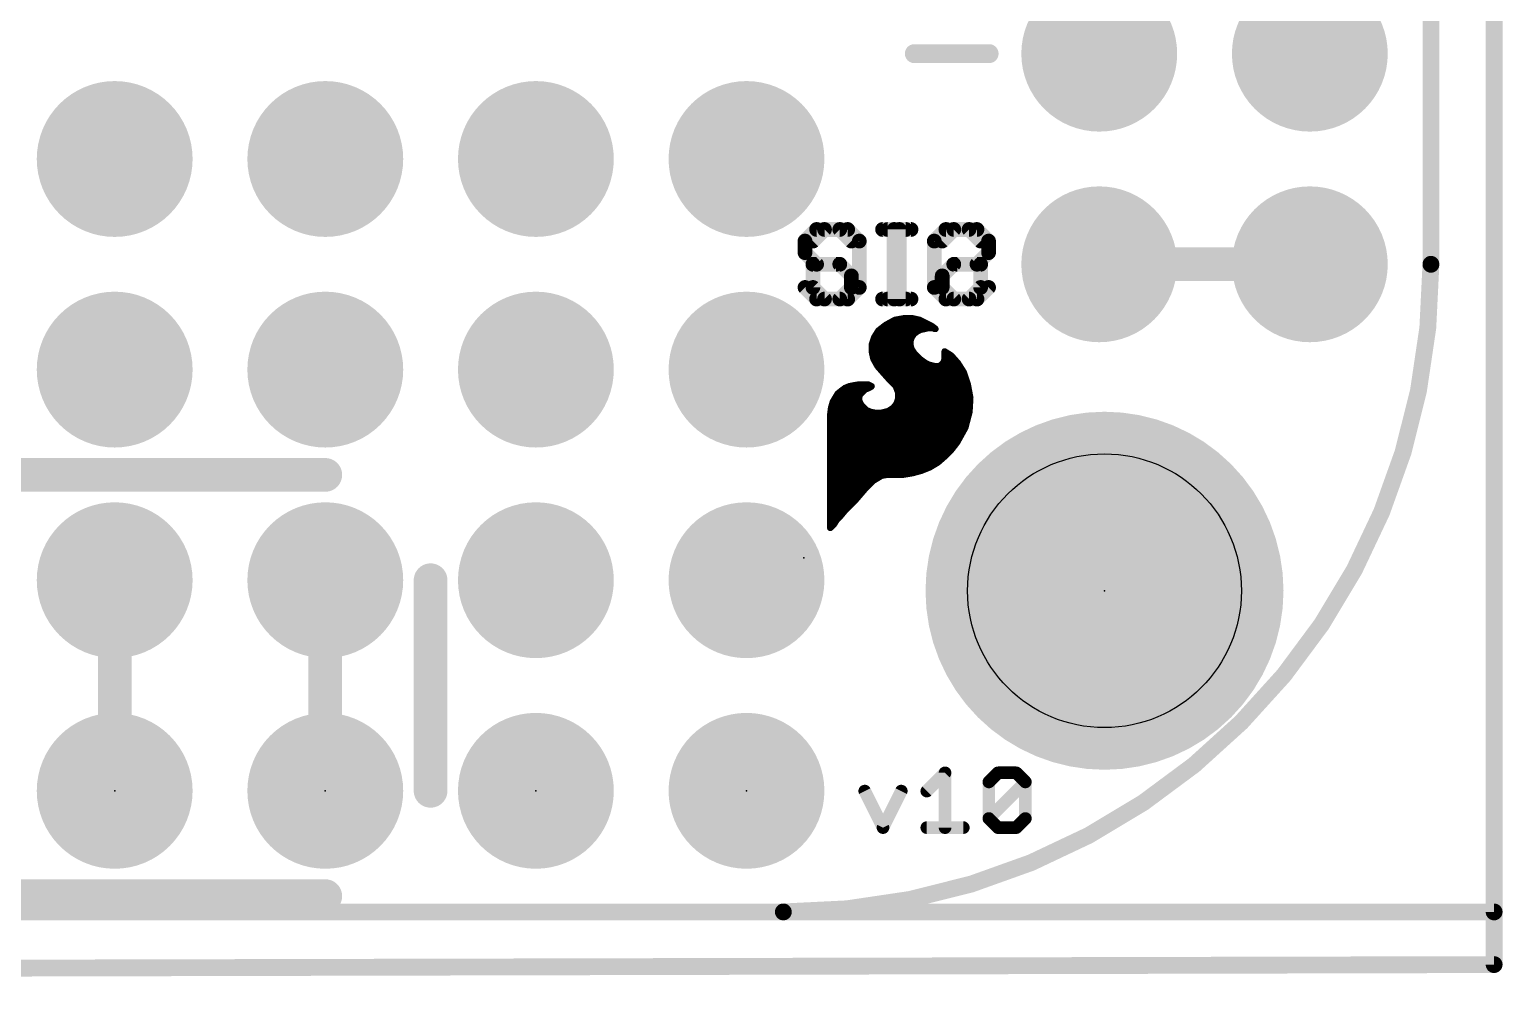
# Model space of a CAD drawing. Extents: x -53 to 60, y -23 to 11.
# Drawn here: x 9.13 to 26.9, y -11.21 to 0.29 of the extents above; entities that cross this region are included whole.
import ezdxf

# ---------------------------------------------------------------- set-up
doc = ezdxf.new("R2010")
doc.units = 0
for name, color, linetype in [('1', 12, 'CONTINUOUS'), ('16', 132, 'CONTINUOUS'), ('17', 110, 'CONTINUOUS'), ('18', 110, 'CONTINUOUS'), ('20', 53, 'CONTINUOUS'), ('21', 53, 'CONTINUOUS'), ('22', 53, 'CONTINUOUS'), ('23', 53, 'CONTINUOUS'), ('51', 253, 'CONTINUOUS')]:
    doc.layers.add(name, color=color, linetype=linetype)

# ---------------------------------------------------------------- blocks, each defined once
blk = doc.blocks.new('RECT')
blk.add_solid([(-0.5, -0.5), (0.5, -0.5), (-0.5, 0.5), (0.5, 0.5)])
blk = doc.blocks.new('ROUNDP')
at = {"const_width": 0.5}
blk.add_lwpolyline([(0, -0.25, 1), (0, 0.25, 1), (0, -0.25)], format="xyb", dxfattribs=at)
blk = doc.blocks.new('ROUNDV')
at = {"const_width": 0.5}
blk.add_lwpolyline([(0, -0.25, 1), (0, 0.25, 1), (0, -0.25)], format="xyb", dxfattribs=at)

msp = doc.modelspace()

# ---------------------------------------------------------------- linework, layer by layer
at = {"layer": '1'}
for points, const_width in [([(26.797, -10.9855), (26.797, 11.2395)], 0.2032), ([(24.5745, -2.54), (22.0345, -2.54)], 0.4064), ([(10.16, -6.35), (10.16, -8.89)], 0.4064), ([(12.7, -6.35), (12.7, -8.89)], 0.4064), ([(19.9546, -8.8932), (20.1749, -8.6728)], 0.1524), ([(20.1749, -8.6728), (20.1749, -9.3338)], 0.1524), ([(20.703, -8.783), (20.8132, -8.6728)], 0.1524), ([(20.8132, -8.6728), (21.0335, -8.6728)], 0.1524), ([(21.0335, -8.6728), (21.1437, -8.783)], 0.1524), ([(19.2062, -8.8932), (19.4265, -9.3338)], 0.1524), ([(19.4265, -9.3338), (19.6468, -8.8932)], 0.1524), ([(20.703, -9.2236), (20.703, -8.783)], 0.1524), ([(20.703, -9.2236), (21.1437, -8.783)], 0.1524), ([(21.1437, -8.783), (21.1437, -9.2236)], 0.1524), ([(20.8132, -9.3338), (20.703, -9.2236)], 0.1524), ([(21.1437, -9.2236), (21.0335, -9.3338)], 0.1524), ([(19.9546, -9.3338), (20.3953, -9.3338)], 0.1524), ([(21.0335, -9.3338), (20.8132, -9.3338)], 0.1524), ([(-26.3525, -11.1125), (26.797, -10.9855)], 0.2032)]:
    msp.add_lwpolyline(points, dxfattribs=dict(at, const_width=const_width))
for points, const_width in [([(22.0345, -2.4384, 1), (22.0345, -2.6416)], 0.2032), ([(24.5745, -2.6416, 1), (24.5745, -2.4384)], 0.2032), ([(10.2616, -6.35, 1), (10.0584, -6.35)], 0.2032), ([(12.8016, -6.35, 1), (12.5984, -6.35)], 0.2032), ([(20.213, -8.6728, 1), (20.1368, -8.6728)], 0.0762), ([(20.2019, -8.6998, 1), (20.148, -8.6459)], 0.0762), ([(20.8132, -8.6347, 1), (20.8132, -8.7109)], 0.0762), ([(20.8401, -8.6998, 1), (20.7862, -8.6459)], 0.0762), ([(21.0605, -8.6459, 1), (21.0066, -8.6998)], 0.0762), ([(21.0335, -8.7109, 1), (21.0335, -8.6347)], 0.0762), ([(10.0584, -8.89, 1), (10.2616, -8.89)], 0.2032), ([(12.5984, -8.89, 1), (12.8016, -8.89)], 0.2032), ([(19.2403, -8.8761, 1), (19.1721, -8.9102)], 0.0762), ([(19.6809, -8.9102, 1), (19.6128, -8.8761)], 0.0762), ([(19.9277, -8.8662, 1), (19.9816, -8.9201)], 0.0762), ([(20.7411, -8.783, 1), (20.6649, -8.783)], 0.0762), ([(20.6761, -8.7561, 1), (20.73, -8.8099)], 0.0762), ([(21.1818, -8.783, 1), (21.1056, -8.783)], 0.0762), ([(21.1706, -8.8099, 1), (21.1167, -8.7561)], 0.0762), ([(21.1167, -8.8099, 1), (21.1706, -8.7561)], 0.0762), ([(20.73, -9.1967, 1), (20.6761, -9.2506)], 0.0762), ([(20.6761, -9.1967, 1), (20.73, -9.2506)], 0.0762), ([(20.6649, -9.2236, 1), (20.7411, -9.2236)], 0.0762), ([(21.1056, -9.2236, 1), (21.1818, -9.2236)], 0.0762), ([(21.1706, -9.2506, 1), (21.1167, -9.1967)], 0.0762), ([(19.3924, -9.3168, 1), (19.4606, -9.3508)], 0.0762), ([(19.3924, -9.3508, 1), (19.4606, -9.3168)], 0.0762), ([(19.9546, -9.2957, 1), (19.9546, -9.3719)], 0.0762), ([(20.1368, -9.3338, 1), (20.213, -9.3338)], 0.0762), ([(20.3953, -9.3719, 1), (20.3953, -9.2957)], 0.0762), ([(20.8132, -9.2957, 1), (20.8132, -9.3719)], 0.0762), ([(20.7862, -9.3607, 1), (20.8401, -9.3069)], 0.0762), ([(21.0066, -9.3069, 1), (21.0605, -9.3607)], 0.0762), ([(21.0335, -9.3719, 1), (21.0335, -9.2957)], 0.0762), ([(26.7462, -10.9855, 1), (26.8478, -10.9855)], 0.1016), ([(26.7971, -11.0363, 1), (26.7969, -10.9347)], 0.1016)]:
    msp.add_lwpolyline(points, format="xyb", dxfattribs=dict(at, const_width=const_width))
at = {"layer": '16', "const_width": 0.2032}
for points in [[(26.797, -10.3505), (26.797, 10.414)], [(-26.3525, -10.3505), (26.797, -10.3505)]]:
    msp.add_lwpolyline(points, dxfattribs=at)
at = {"layer": '16', "const_width": 0.1016}
for points in [[(26.7462, -10.3505, 1), (26.8478, -10.3505)], [(26.797, -10.4013, 1), (26.797, -10.2997)]]:
    msp.add_lwpolyline(points, format="xyb", dxfattribs=at)
at = {"layer": '20', "const_width": 0.2032}
for points in [[(26.035, 2.54), (26.035, -2.54)], [(-18.2245, -10.3505), (18.2245, -10.3505)]]:
    msp.add_lwpolyline(points, dxfattribs=at)
at = {"layer": '20'}
for points, const_width in [([(18.2245, -10.3505, 0.4142), (26.035, -2.54)], 0.2032), ([(18.2245, -10.3505, 0.4142), (26.035, -2.54)], 0.2032), ([(26.0858, -2.54, 1), (25.9842, -2.54)], 0.1016), ([(26.0858, -2.54, 1), (25.9842, -2.54)], 0.1016), ([(25.9842, -2.54, 1), (26.0858, -2.54)], 0.1016), ([(18.2245, -10.2997, 1), (18.2245, -10.4013)], 0.1016), ([(18.2245, -10.2997, 1), (18.2245, -10.4013)], 0.1016), ([(18.2245, -10.4013, 1), (18.2245, -10.2997)], 0.1016)]:
    msp.add_lwpolyline(points, format="xyb", dxfattribs=dict(at, const_width=const_width))
msp.add_circle((22.098, -6.477), 1.651, dxfattribs=at)
at = {"layer": '21'}
for points, const_width in [([(19.8047, 0.0004), (20.4995, 0.0004)], 0.2286), ([(18.6255, -2.1202), (18.4857, -2.26)], 0.1778), ([(18.9051, -2.1202), (18.6255, -2.1202)], 0.1778), ([(19.045, -2.26), (18.9051, -2.1202)], 0.1778), ([(19.4212, -2.1202), (19.7008, -2.1202)], 0.1778), ([(19.561, -2.9591), (19.561, -2.1202)], 0.1778), ([(20.1847, -2.1202), (20.0449, -2.26)], 0.1778), ([(20.4643, -2.1202), (20.1847, -2.1202)], 0.1778), ([(20.6042, -2.26), (20.4643, -2.1202)], 0.1778), ([(18.4857, -2.26), (18.4857, -2.3998)], 0.1778), ([(20.0449, -2.26), (20.0449, -2.8193)], 0.1778), ([(18.4857, -2.3998), (18.6255, -2.5396)], 0.1778), ([(18.6255, -2.5396), (18.9051, -2.5396)], 0.1778), ([(18.9051, -2.5396), (19.045, -2.6795)], 0.1778), ([(20.6042, -2.5396), (20.3245, -2.5396)], 0.1778), ([(20.6042, -2.8193), (20.6042, -2.5396)], 0.1778), ([(19.045, -2.6795), (19.045, -2.8193)], 0.1778), ([(18.6255, -2.9591), (18.4857, -2.8193)], 0.1778), ([(19.045, -2.8193), (18.9051, -2.9591)], 0.1778), ([(20.0449, -2.8193), (20.1847, -2.9591)], 0.1778), ([(20.4643, -2.9591), (20.6042, -2.8193)], 0.1778), ([(18.9051, -2.9591), (18.6255, -2.9591)], 0.1778), ([(19.4212, -2.9591), (19.7008, -2.9591)], 0.1778), ([(20.1847, -2.9591), (20.4643, -2.9591)], 0.1778), ([(19.57, -3.21), (19.46, -3.27)], 0.0762), ([(19.68, -3.19), (19.57, -3.21)], 0.0762), ([(19.6228, -3.2004), (19.8268, -3.2004)], 0.0762), ([(19.78, -3.19), (19.68, -3.19)], 0.0762), ([(19.87, -3.21), (19.78, -3.19)], 0.0762), ([(20.01, -3.28), (19.87, -3.21)], 0.0762), ([(19.37, -3.34), (19.32, -3.42)], 0.0762), ([(19.362, -3.3528), (19.8363, -3.3528)], 0.0762), ([(19.46, -3.27), (19.37, -3.34)], 0.0762), ([(19.4515, -3.2766), (20.0032, -3.2766)], 0.0762), ([(19.77, -3.43), (19.78, -3.41)], 0.0762), ([(19.78, -3.41), (19.8, -3.38)], 0.0762), ([(19.8, -3.38), (19.84, -3.35)], 0.0762), ([(19.84, -3.35), (19.88, -3.33)], 0.0762), ([(19.88, -3.33), (19.93, -3.32)], 0.0762), ([(19.93, -3.32), (19.97, -3.31)], 0.0762), ([(19.97, -3.31), (20.03, -3.31)], 0.0762), ([(20.05, -3.31), (20.01, -3.28)], 0.0762), ([(20.03, -3.31), (20.05, -3.32)], 0.0762), ([(20.06, -3.32), (20.05, -3.31)], 0.0762), ([(20.05, -3.32), (20.06, -3.32)], 0.0762), ([(19.32, -3.42), (19.29, -3.51)], 0.0762), ([(19.29, -3.51), (19.29, -3.59)], 0.0762), ([(19.29, -3.5814), (19.7843, -3.5814)], 0.0762), ([(19.29, -3.59), (19.31, -3.68)], 0.0762), ([(19.2916, -3.5052), (19.76, -3.5052)], 0.0762), ([(19.317, -3.429), (19.7705, -3.429)], 0.0762), ([(19.76, -3.46), (19.77, -3.43)], 0.0762), ([(19.76, -3.52), (19.76, -3.46)], 0.0762), ([(19.77, -3.56), (19.76, -3.52)], 0.0762), ([(19.81, -3.62), (19.77, -3.56)], 0.0762), ([(20.17, -3.59), (20.17, -3.68)], 0.0762), ([(20.25, -3.64), (20.17, -3.59)], 0.0762), ([(19.305, -3.6576), (19.8476, -3.6576)], 0.0762), ([(19.31, -3.68), (19.36, -3.77)], 0.0762), ([(19.3399, -3.7338), (19.9476, -3.7338)], 0.0762), ([(19.87, -3.68), (19.81, -3.62)], 0.0762), ([(19.91, -3.71), (19.87, -3.68)], 0.0762), ([(19.94, -3.73), (19.91, -3.71)], 0.0762), ([(19.98, -3.75), (19.94, -3.73)], 0.0762), ([(20.06, -3.77), (19.98, -3.75)], 0.0762), ([(20.12, -3.76), (20.09, -3.77)], 0.0762), ([(20.15, -3.73), (20.12, -3.76)], 0.0762), ([(20.1462, -3.7338), (20.3324, -3.7338)], 0.0762), ([(20.16, -3.71), (20.15, -3.73)], 0.0762), ([(20.17, -3.68), (20.16, -3.71)], 0.0762), ([(20.17, -3.6576), (20.2656, -3.6576)], 0.0762), ([(20.33, -3.73), (20.25, -3.64)], 0.0762), ([(20.4, -3.84), (20.33, -3.73)], 0.0762), ([(19.36, -3.77), (19.43, -3.85)], 0.0762), ([(19.395, -3.81), (20.3809, -3.81)], 0.0762), ([(19.43, -3.85), (19.51, -3.94)], 0.0762), ([(19.4622, -3.8862), (20.4154, -3.8862)], 0.0762), ([(19.51, -3.94), (19.58, -4.01)], 0.0762), ([(20.09, -3.77), (20.06, -3.77)], 0.0762), ([(20.45, -3.99), (20.4, -3.84)], 0.0762), ([(18.88, -4.1), (18.82, -4.2)], 0.0762), ([(18.8711, -4.1148), (19.1484, -4.1148)], 0.0762), ([(18.93, -4.06), (18.88, -4.1)], 0.0762), ([(18.97, -4.03), (18.93, -4.06)], 0.0762), ([(18.9585, -4.0386), (19.2428, -4.0386)], 0.0762), ([(19.02, -4.01), (18.97, -4.03)], 0.0762), ([(19.07, -4), (19.02, -4.01)], 0.0762), ([(19.13, -3.99), (19.07, -4)], 0.0762), ([(19.25, -3.99), (19.13, -3.99)], 0.0762), ([(19.14, -4.14), (19.15, -4.11)], 0.0762), ([(19.15, -4.11), (19.21, -4.05)], 0.0762), ([(19.21, -4.05), (19.24, -4.04)], 0.0762), ([(19.24, -4.04), (19.28, -4.02)], 0.0762), ([(19.29, -4.01), (19.25, -3.99)], 0.0762), ([(19.28, -4.02), (19.29, -4.01)], 0.0762), ([(19.5324, -3.9624), (20.4408, -3.9624)], 0.0762), ([(19.58, -4.01), (19.61, -4.09)], 0.0762), ([(19.5907, -4.0386), (20.4591, -4.0386)], 0.0762), ([(19.61, -4.09), (19.61, -4.16)], 0.0762), ([(19.61, -4.1148), (20.4734, -4.1148)], 0.0762), ([(20.48, -4.15), (20.45, -3.99)], 0.0762), ([(18.8, -4.27), (18.79, -4.35)], 0.0762), ([(18.82, -4.2), (18.8, -4.27)], 0.0762), ([(18.8008, -4.2672), (19.1972, -4.2672)], 0.0762), ([(18.8254, -4.191), (19.1437, -4.191)], 0.0762), ([(19.14, -4.18), (19.14, -4.14)], 0.0762), ([(19.15, -4.21), (19.14, -4.18)], 0.0762), ([(19.17, -4.24), (19.15, -4.21)], 0.0762), ([(19.23, -4.3), (19.17, -4.24)], 0.0762), ([(19.28, -4.32), (19.23, -4.3)], 0.0762), ([(19.55, -4.27), (19.49, -4.31)], 0.0762), ([(19.59, -4.22), (19.55, -4.27)], 0.0762), ([(19.5522, -4.2672), (20.4731, -4.2672)], 0.0762), ([(19.61, -4.16), (19.59, -4.22)], 0.0762), ([(19.5997, -4.191), (20.4776, -4.191)], 0.0762), ([(20.47, -4.32), (20.48, -4.15)], 0.0762), ([(18.79, -4.35), (18.79, -5.72)], 0.0762), ([(18.79, -4.4196), (20.4438, -4.4196)], 0.0762), ([(18.7908, -4.3434), (20.4638, -4.3434)], 0.0762), ([(19.33, -4.33), (19.28, -4.32)], 0.0762), ([(19.41, -4.33), (19.33, -4.33)], 0.0762), ([(19.49, -4.31), (19.41, -4.33)], 0.0762), ([(20.42, -4.51), (20.47, -4.32)], 0.0762), ([(18.79, -4.4958), (20.4237, -4.4958)], 0.0762), ([(18.79, -4.572), (20.3856, -4.572)], 0.0762), ([(18.79, -4.6482), (20.3432, -4.6482)], 0.0762), ([(20.32, -4.69), (20.42, -4.51)], 0.0762), ([(18.79, -4.7244), (20.2932, -4.7244)], 0.0762), ([(18.79, -4.8006), (20.2294, -4.8006)], 0.0762), ([(20.17, -4.86), (20.25, -4.78)], 0.0762), ([(20.25, -4.78), (20.32, -4.69)], 0.0762), ([(12.7, -5.08), (7.62, -5.08)], 0.4064), ([(18.79, -4.8768), (20.1508, -4.8768)], 0.0762), ([(18.79, -4.953), (20.0517, -4.953)], 0.0762), ([(19.89, -5.03), (19.99, -4.99)], 0.0762), ([(19.99, -4.99), (20.09, -4.93)], 0.0762), ([(20.09, -4.93), (20.17, -4.86)], 0.0762), ([(18.79, -5.0292), (19.892, -5.0292)], 0.0762), ([(18.79, -5.1054), (19.3843, -5.1054)], 0.0762), ([(18.79, -5.1816), (19.2784, -5.1816)], 0.0762), ([(19.21, -5.25), (19.31, -5.15)], 0.0762), ([(19.31, -5.15), (19.41, -5.09)], 0.0762), ([(19.41, -5.09), (19.47, -5.08)], 0.0762), ([(19.47, -5.08), (19.66, -5.08)], 0.0762), ([(19.66, -5.08), (19.78, -5.06)], 0.0762), ([(19.78, -5.06), (19.89, -5.03)], 0.0762), ([(18.79, -5.2578), (19.2033, -5.2578)], 0.0762), ([(18.79, -5.334), (19.138, -5.334)], 0.0762), ([(19.09, -5.39), (19.21, -5.25)], 0.0762), ([(18.79, -5.4102), (19.0698, -5.4102)], 0.0762), ([(18.79, -5.4864), (18.9936, -5.4864)], 0.0762), ([(18.92, -5.57), (18.97, -5.51)], 0.0762), ([(18.97, -5.51), (19.09, -5.39)], 0.0762), ([(18.79, -5.5626), (18.9262, -5.5626)], 0.0762), ([(18.79, -5.6388), (18.8587, -5.6388)], 0.0762), ([(18.79, -5.72), (18.84, -5.67)], 0.0762), ([(18.79, -5.715), (18.795, -5.715)], 0.0762), ([(18.84, -5.67), (18.87, -5.62)], 0.0762), ([(18.87, -5.62), (18.92, -5.57)], 0.0762), ([(13.97, -6.35), (13.97, -8.89)], 0.4064), ([(12.7, -10.16), (7.62, -10.16)], 0.4064)]:
    msp.add_lwpolyline(points, dxfattribs=dict(at, const_width=const_width))
for points, const_width in [([(19.8047, 0.0576, 1), (19.8047, -0.0567)], 0.1143), ([(20.4995, -0.0567, 1), (20.4995, 0.0576)], 0.1143), ([(18.6255, -2.0757, 1), (18.6255, -2.1646)], 0.0889), ([(18.6569, -2.1516, 1), (18.5941, -2.0888)], 0.0889), ([(18.9366, -2.0888, 1), (18.8737, -2.1516)], 0.0889), ([(18.9051, -2.1646, 1), (18.9051, -2.0757)], 0.0889), ([(19.4212, -2.0757, 1), (19.4212, -2.1646)], 0.0889), ([(19.6055, -2.1202, 1), (19.5166, -2.1202)], 0.0889), ([(19.7008, -2.1646, 1), (19.7008, -2.0757)], 0.0889), ([(20.1847, -2.0757, 1), (20.1847, -2.1646)], 0.0889), ([(20.2161, -2.1516, 1), (20.1533, -2.0888)], 0.0889), ([(20.4958, -2.0888, 1), (20.4329, -2.1516)], 0.0889), ([(20.4643, -2.1646, 1), (20.4643, -2.0757)], 0.0889), ([(18.5301, -2.26, 1), (18.4412, -2.26)], 0.0889), ([(18.4543, -2.2286, 1), (18.5171, -2.2914)], 0.0889), ([(19.0135, -2.2914, 1), (19.0764, -2.2286)], 0.0889), ([(20.0893, -2.26, 1), (20.0004, -2.26)], 0.0889), ([(20.0134, -2.2286, 1), (20.0763, -2.2914)], 0.0889), ([(20.5727, -2.2914, 1), (20.6356, -2.2286)], 0.0889), ([(18.4412, -2.3998, 1), (18.5301, -2.3998)], 0.0889), ([(18.5171, -2.3684, 1), (18.4543, -2.4313)], 0.0889), ([(18.6255, -2.4952, 1), (18.6255, -2.5841)], 0.0889), ([(18.5941, -2.5711, 1), (18.6569, -2.5082)], 0.0889), ([(18.9366, -2.5082, 1), (18.8737, -2.5711)], 0.0889), ([(18.9051, -2.5841, 1), (18.9051, -2.4952)], 0.0889), ([(20.3245, -2.4952, 1), (20.3245, -2.5841)], 0.0889), ([(20.6486, -2.5396, 1), (20.5597, -2.5396)], 0.0889), ([(20.6042, -2.5841, 1), (20.6042, -2.4952)], 0.0889), ([(19.0894, -2.6795, 1), (19.0005, -2.6795)], 0.0889), ([(19.0135, -2.7109, 1), (19.0764, -2.648)], 0.0889), ([(18.5171, -2.7879, 1), (18.4543, -2.8507)], 0.0889), ([(19.0005, -2.8193, 1), (19.0894, -2.8193)], 0.0889), ([(19.0764, -2.8507, 1), (19.0135, -2.7879)], 0.0889), ([(20.0004, -2.8193, 1), (20.0893, -2.8193)], 0.0889), ([(20.0763, -2.7879, 1), (20.0134, -2.8507)], 0.0889), ([(20.5597, -2.8193, 1), (20.6486, -2.8193)], 0.0889), ([(20.6356, -2.8507, 1), (20.5727, -2.7879)], 0.0889), ([(18.6255, -2.9147, 1), (18.6255, -3.0036)], 0.0889), ([(18.5941, -2.9905, 1), (18.6569, -2.9277)], 0.0889), ([(18.8737, -2.9277, 1), (18.9366, -2.9905)], 0.0889), ([(18.9051, -3.0036, 1), (18.9051, -2.9147)], 0.0889), ([(19.4212, -2.9147, 1), (19.4212, -3.0036)], 0.0889), ([(19.5166, -2.9591, 1), (19.6055, -2.9591)], 0.0889), ([(19.7008, -3.0036, 1), (19.7008, -2.9147)], 0.0889), ([(20.1847, -2.9147, 1), (20.1847, -3.0036)], 0.0889), ([(20.1533, -2.9905, 1), (20.2161, -2.9277)], 0.0889), ([(20.4329, -2.9277, 1), (20.4958, -2.9905)], 0.0889), ([(20.4643, -3.0036, 1), (20.4643, -2.9147)], 0.0889), ([(19.5666, -3.1913, 1), (19.5734, -3.2287)], 0.0381), ([(19.5791, -3.2267, 1), (19.5609, -3.1933)], 0.0381), ([(19.6228, -3.1814, 1), (19.6228, -3.2195)], 0.0381), ([(19.68, -3.1709, 1), (19.68, -3.209)], 0.0381), ([(19.6834, -3.2087, 1), (19.6766, -3.1713)], 0.0381), ([(19.7841, -3.1714, 1), (19.7759, -3.2086)], 0.0381), ([(19.78, -3.209, 1), (19.78, -3.1709)], 0.0381), ([(19.8268, -3.2195, 1), (19.8268, -3.1814)], 0.0381), ([(19.8785, -3.193, 1), (19.8615, -3.227)], 0.0381), ([(19.8659, -3.2286, 1), (19.8741, -3.1914)], 0.0381), ([(19.362, -3.3338, 1), (19.362, -3.3719)], 0.0381), ([(19.3583, -3.325, 1), (19.3817, -3.355)], 0.0381), ([(19.3862, -3.3501, 1), (19.3538, -3.3299)], 0.0381), ([(19.4515, -3.2576, 1), (19.4515, -3.2957)], 0.0381), ([(19.4509, -3.2533, 1), (19.4691, -3.2867)], 0.0381), ([(19.4717, -3.285, 1), (19.4483, -3.255)], 0.0381), ([(19.797, -3.4185, 1), (19.763, -3.4015)], 0.0381), ([(19.7886, -3.3648, 1), (19.8114, -3.3952)], 0.0381), ([(19.8159, -3.3906, 1), (19.7841, -3.3694)], 0.0381), ([(19.8315, -3.333, 1), (19.8485, -3.367)], 0.0381), ([(19.8514, -3.3652, 1), (19.8286, -3.3348)], 0.0381), ([(19.8363, -3.3719, 1), (19.8363, -3.3338)], 0.0381), ([(19.8763, -3.3113, 1), (19.8837, -3.3487)], 0.0381), ([(19.8885, -3.347, 1), (19.8715, -3.313)], 0.0381), ([(19.9254, -3.3015, 1), (19.9346, -3.3385)], 0.0381), ([(19.9337, -3.3387, 1), (19.9263, -3.3013)], 0.0381), ([(19.97, -3.291, 1), (19.97, -3.3291)], 0.0381), ([(19.9746, -3.3285, 1), (19.9654, -3.2915)], 0.0381), ([(20.0214, -3.2648, 1), (19.9986, -3.2952)], 0.0381), ([(20.0015, -3.297, 1), (20.0185, -3.263)], 0.0381), ([(20.0032, -3.2957, 1), (20.0032, -3.2576)], 0.0381), ([(20.0385, -3.293, 1), (20.0215, -3.327)], 0.0381), ([(20.03, -3.3291, 1), (20.03, -3.291)], 0.0381), ([(20.0635, -3.2965, 1), (20.0365, -3.3235)], 0.0381), ([(20.05, -3.301, 1), (20.05, -3.3391)], 0.0381), ([(20.0386, -3.3252, 1), (20.0614, -3.2948)], 0.0381), ([(20.0415, -3.337, 1), (20.0585, -3.303)], 0.0381), ([(20.0465, -3.3335, 1), (20.0735, -3.3065)], 0.0381), ([(20.06, -3.3391, 1), (20.06, -3.301)], 0.0381), ([(19.2719, -3.504, 1), (19.3081, -3.516)], 0.0381), ([(19.29, -3.5624, 1), (19.29, -3.6005)], 0.0381), ([(19.3086, -3.5859, 1), (19.2714, -3.5941)], 0.0381), ([(19.3091, -3.51, 1), (19.271, -3.51)], 0.0381), ([(19.2916, -3.4862, 1), (19.2916, -3.5243)], 0.0381), ([(19.317, -3.41, 1), (19.317, -3.4481)], 0.0381), ([(19.3038, -3.4099, 1), (19.3362, -3.4301)], 0.0381), ([(19.3381, -3.426, 1), (19.3019, -3.414)], 0.0381), ([(19.7791, -3.46, 1), (19.741, -3.46)], 0.0381), ([(19.7419, -3.454, 1), (19.7781, -3.466)], 0.0381), ([(19.7785, -3.5154, 1), (19.7415, -3.5246)], 0.0381), ([(19.741, -3.52, 1), (19.7791, -3.52)], 0.0381), ([(19.7859, -3.5494, 1), (19.7541, -3.5706)], 0.0381), ([(19.753, -3.4215, 1), (19.787, -3.4385)], 0.0381), ([(19.7515, -3.5646, 1), (19.7885, -3.5554)], 0.0381), ([(19.7881, -3.436, 1), (19.7519, -3.424)], 0.0381), ([(19.76, -3.5243, 1), (19.76, -3.4862)], 0.0381), ([(19.7641, -3.3994, 1), (19.7959, -3.4206)], 0.0381), ([(19.7705, -3.4481, 1), (19.7705, -3.41)], 0.0381), ([(19.7843, -3.6005, 1), (19.7843, -3.5624)], 0.0381), ([(20.1891, -3.59, 1), (20.151, -3.59)], 0.0381), ([(20.1801, -3.5738, 1), (20.1599, -3.6062)], 0.0381), ([(19.271, -3.59, 1), (19.3091, -3.59)], 0.0381), ([(19.305, -3.6385, 1), (19.305, -3.6766)], 0.0381), ([(19.3267, -3.6707, 1), (19.2933, -3.6893)], 0.0381), ([(19.2914, -3.6841, 1), (19.3286, -3.6759)], 0.0381), ([(19.3399, -3.7147, 1), (19.3399, -3.7529)], 0.0381), ([(19.8235, -3.6065, 1), (19.7965, -3.6335)], 0.0381), ([(19.7941, -3.6306, 1), (19.8259, -3.6094)], 0.0381), ([(19.8476, -3.6766, 1), (19.8476, -3.6385)], 0.0381), ([(19.8814, -3.6648, 1), (19.8586, -3.6952)], 0.0381), ([(19.8565, -3.6935, 1), (19.8835, -3.6665)], 0.0381), ([(19.9206, -3.6941, 1), (19.8994, -3.7259)], 0.0381), ([(19.8986, -3.7252, 1), (19.9214, -3.6948)], 0.0381), ([(19.9485, -3.713, 1), (19.9315, -3.747)], 0.0381), ([(19.9294, -3.7459, 1), (19.9506, -3.7141)], 0.0381), ([(19.9476, -3.7529, 1), (19.9476, -3.7147)], 0.0381), ([(19.9846, -3.7315, 1), (19.9754, -3.7685)], 0.0381), ([(19.9715, -3.767, 1), (19.9885, -3.733)], 0.0381), ([(20.1065, -3.7465, 1), (20.1335, -3.7735)], 0.0381), ([(20.126, -3.7781, 1), (20.114, -3.7419)], 0.0381), ([(20.1462, -3.7147, 1), (20.1462, -3.7529)], 0.0381), ([(20.133, -3.7215, 1), (20.167, -3.7385)], 0.0381), ([(20.1635, -3.7435, 1), (20.1365, -3.7165)], 0.0381), ([(20.1419, -3.704, 1), (20.1781, -3.716)], 0.0381), ([(20.177, -3.7185, 1), (20.143, -3.7015)], 0.0381), ([(20.17, -3.6385, 1), (20.17, -3.6766)], 0.0381), ([(20.151, -3.68, 1), (20.1891, -3.68)], 0.0381), ([(20.1881, -3.686, 1), (20.1519, -3.674)], 0.0381), ([(20.2642, -3.6273, 1), (20.2358, -3.6527)], 0.0381), ([(20.2399, -3.6562, 1), (20.2601, -3.6238)], 0.0381), ([(20.2656, -3.6766, 1), (20.2656, -3.6385)], 0.0381), ([(20.3461, -3.7198, 1), (20.3139, -3.7402)], 0.0381), ([(20.3158, -3.7427, 1), (20.3442, -3.7173)], 0.0381), ([(20.3324, -3.7529, 1), (20.3324, -3.7147)], 0.0381), ([(19.3743, -3.7575, 1), (19.3457, -3.7825)], 0.0381), ([(19.3433, -3.7793, 1), (19.3767, -3.7607)], 0.0381), ([(19.395, -3.791, 1), (19.395, -3.8291)], 0.0381), ([(19.4442, -3.8373, 1), (19.4158, -3.8627)], 0.0381), ([(19.4157, -3.8625, 1), (19.4443, -3.8375)], 0.0381), ([(19.4622, -3.8672, 1), (19.4622, -3.9053)], 0.0381), ([(19.5235, -3.9265, 1), (19.4965, -3.9535)], 0.0381), ([(19.4958, -3.9527, 1), (19.5242, -3.9273)], 0.0381), ([(20.06, -3.751, 1), (20.06, -3.7891)], 0.0381), ([(20.0554, -3.7885, 1), (20.0646, -3.7515)], 0.0381), ([(20.084, -3.7519, 1), (20.096, -3.7881)], 0.0381), ([(20.09, -3.7891, 1), (20.09, -3.751)], 0.0381), ([(20.3809, -3.8291, 1), (20.3809, -3.791)], 0.0381), ([(20.4181, -3.834, 1), (20.3819, -3.846)], 0.0381), ([(20.3839, -3.8502, 1), (20.4161, -3.8298)], 0.0381), ([(20.4154, -3.9053, 1), (20.4154, -3.8672)], 0.0381), ([(18.8711, -4.0957, 1), (18.8711, -4.1338)], 0.0381), ([(18.8681, -4.0851, 1), (18.8919, -4.1149)], 0.0381), ([(18.8963, -4.1098, 1), (18.8637, -4.0902)], 0.0381), ([(18.9186, -4.0448, 1), (18.9414, -4.0752)], 0.0381), ([(18.9419, -4.0749, 1), (18.9181, -4.0451)], 0.0381), ([(18.9585, -4.0196, 1), (18.9585, -4.0577)], 0.0381), ([(18.9629, -4.0123, 1), (18.9771, -4.0477)], 0.0381), ([(18.9814, -4.0452, 1), (18.9586, -4.0148)], 0.0381), ([(19.0163, -3.9913, 1), (19.0237, -4.0287)], 0.0381), ([(19.0271, -4.0277, 1), (19.0129, -3.9923)], 0.0381), ([(19.0669, -3.9812, 1), (19.0731, -4.0188)], 0.0381), ([(19.0737, -4.0187, 1), (19.0663, -3.9813)], 0.0381), ([(19.13, -3.971, 1), (19.13, -4.0091)], 0.0381), ([(19.1331, -4.0088, 1), (19.1269, -3.9712)], 0.0381), ([(19.1365, -4.0965, 1), (19.1635, -4.1235)], 0.0381), ([(19.1681, -4.116, 1), (19.1319, -4.104)], 0.0381), ([(19.1484, -4.1338, 1), (19.1484, -4.0957)], 0.0381), ([(19.204, -4.0319, 1), (19.216, -4.0681)], 0.0381), ([(19.2235, -4.0635, 1), (19.1965, -4.0365)], 0.0381), ([(19.2315, -4.023, 1), (19.2485, -4.057)], 0.0381), ([(19.2585, -3.973, 1), (19.2415, -4.007)], 0.0381), ([(19.246, -4.0581, 1), (19.234, -4.0219)], 0.0381), ([(19.2428, -4.0577, 1), (19.2428, -4.0196)], 0.0381), ([(19.25, -4.0091, 1), (19.25, -3.971)], 0.0381), ([(19.2665, -4.0065, 1), (19.2935, -4.0335)], 0.0381), ([(19.2885, -4.037, 1), (19.2715, -4.003)], 0.0381), ([(19.3035, -4.0235, 1), (19.2765, -3.9965)], 0.0381), ([(19.2815, -4.027, 1), (19.2985, -3.993)], 0.0381), ([(19.5324, -3.9434, 1), (19.5324, -3.9815)], 0.0381), ([(19.5978, -4.0033, 1), (19.5622, -4.0167)], 0.0381), ([(19.5665, -4.0235, 1), (19.5935, -3.9965)], 0.0381), ([(19.5907, -4.0196, 1), (19.5907, -4.0577)], 0.0381), ([(19.629, -4.09, 1), (19.5909, -4.09)], 0.0381), ([(19.61, -4.0957, 1), (19.61, -4.1338)], 0.0381), ([(19.5922, -4.0967, 1), (19.6278, -4.0833)], 0.0381), ([(20.4687, -3.9865, 1), (20.4313, -3.9935)], 0.0381), ([(20.4319, -3.996, 1), (20.4681, -3.984)], 0.0381), ([(20.4408, -3.9815, 1), (20.4408, -3.9434)], 0.0381), ([(20.4591, -4.0577, 1), (20.4591, -4.0196)], 0.0381), ([(20.4734, -4.1338, 1), (20.4734, -4.0957)], 0.0381), ([(18.7817, -4.2648, 1), (18.8183, -4.2752)], 0.0381), ([(18.8189, -4.2724, 1), (18.7811, -4.2676)], 0.0381), ([(18.8008, -4.2481, 1), (18.8008, -4.2862)], 0.0381), ([(18.8037, -4.1902, 1), (18.8363, -4.2098)], 0.0381), ([(18.8383, -4.2052, 1), (18.8017, -4.1948)], 0.0381), ([(18.8254, -4.1719, 1), (18.8254, -4.21)], 0.0381), ([(19.1591, -4.14, 1), (19.121, -4.14)], 0.0381), ([(19.1219, -4.134, 1), (19.1581, -4.146)], 0.0381), ([(19.1581, -4.174, 1), (19.1219, -4.186)], 0.0381), ([(19.121, -4.18, 1), (19.1591, -4.18)], 0.0381), ([(19.1659, -4.1994, 1), (19.1341, -4.2206)], 0.0381), ([(19.1319, -4.216, 1), (19.1681, -4.204)], 0.0381), ([(19.1437, -4.21, 1), (19.1437, -4.1719)], 0.0381), ([(19.1835, -4.2265, 1), (19.1565, -4.2535)], 0.0381), ([(19.1541, -4.2506, 1), (19.1859, -4.2294)], 0.0381), ([(19.1972, -4.2862, 1), (19.1972, -4.2481)], 0.0381), ([(19.2371, -4.2823, 1), (19.2229, -4.3177)], 0.0381), ([(19.5351, -4.2581, 1), (19.5649, -4.2819)], 0.0381), ([(19.5522, -4.2481, 1), (19.5522, -4.2862)], 0.0381), ([(19.5606, -4.2859, 1), (19.5394, -4.2541)], 0.0381), ([(19.5719, -4.214, 1), (19.6081, -4.226)], 0.0381), ([(19.6049, -4.2319, 1), (19.5751, -4.2081)], 0.0381), ([(19.5997, -4.1719, 1), (19.5997, -4.21)], 0.0381), ([(19.5909, -4.16, 1), (19.629, -4.16)], 0.0381), ([(19.6281, -4.166, 1), (19.5919, -4.154)], 0.0381), ([(20.499, -4.1511, 1), (20.461, -4.1489)], 0.0381), ([(20.4613, -4.1535, 1), (20.4987, -4.1465)], 0.0381), ([(20.4731, -4.2862, 1), (20.4731, -4.2481)], 0.0381), ([(20.4776, -4.21, 1), (20.4776, -4.1719)], 0.0381), ([(18.809, -4.35, 1), (18.7709, -4.35)], 0.0381), ([(18.7711, -4.3476, 1), (18.8089, -4.3524)], 0.0381), ([(18.79, -4.4005, 1), (18.79, -4.4386)], 0.0381), ([(18.7908, -4.3243, 1), (18.7908, -4.3624)], 0.0381), ([(19.2165, -4.3135, 1), (19.2435, -4.2865)], 0.0381), ([(19.2837, -4.3013, 1), (19.2763, -4.3387)], 0.0381), ([(19.2729, -4.3377, 1), (19.2871, -4.3023)], 0.0381), ([(19.33, -4.311, 1), (19.33, -4.3491)], 0.0381), ([(19.3263, -4.3487, 1), (19.3337, -4.3113)], 0.0381), ([(19.4054, -4.3115, 1), (19.4146, -4.3485)], 0.0381), ([(19.41, -4.3491, 1), (19.41, -4.311)], 0.0381), ([(19.4794, -4.2941, 1), (19.5006, -4.3259)], 0.0381), ([(19.4946, -4.3285, 1), (19.4854, -4.2915)], 0.0381), ([(20.4438, -4.4386, 1), (20.4438, -4.4005)], 0.0381), ([(20.451, -4.3189, 1), (20.489, -4.3211)], 0.0381), ([(20.4884, -4.3248, 1), (20.4516, -4.3152)], 0.0381), ([(20.4638, -4.3624, 1), (20.4638, -4.3243)], 0.0381), ([(18.79, -4.4768, 1), (18.79, -4.5149)], 0.0381), ([(18.79, -4.553, 1), (18.79, -4.5911)], 0.0381), ([(18.79, -4.6292, 1), (18.79, -4.6673)], 0.0381), ([(20.3432, -4.6673, 1), (20.3432, -4.6292)], 0.0381), ([(20.3856, -4.5911, 1), (20.3856, -4.553)], 0.0381), ([(20.4016, -4.5052, 1), (20.4384, -4.5148)], 0.0381), ([(20.4367, -4.5193, 1), (20.4033, -4.5007)], 0.0381), ([(20.4237, -4.5149, 1), (20.4237, -4.4768)], 0.0381), ([(18.79, -4.7054, 1), (18.79, -4.7435)], 0.0381), ([(18.79, -4.7816, 1), (18.79, -4.8197)], 0.0381), ([(20.2294, -4.8197, 1), (20.2294, -4.7816)], 0.0381), ([(20.235, -4.7683, 1), (20.265, -4.7917)], 0.0381), ([(20.2635, -4.7935, 1), (20.2365, -4.7665)], 0.0381), ([(20.2932, -4.7435, 1), (20.2932, -4.7054)], 0.0381), ([(20.3033, -4.6807, 1), (20.3367, -4.6993)], 0.0381), ([(20.335, -4.7017, 1), (20.305, -4.6783)], 0.0381), ([(12.7, -5.1816, 1), (12.7, -4.9784)], 0.2032), ([(18.79, -4.8578, 1), (18.79, -4.8959)], 0.0381), ([(18.79, -4.934, 1), (18.79, -4.9721)], 0.0381), ([(19.9802, -4.9737, 1), (19.9998, -5.0063)], 0.0381), ([(19.9971, -5.0077, 1), (19.9829, -4.9723)], 0.0381), ([(20.0517, -4.9721, 1), (20.0517, -4.934)], 0.0381), ([(20.0775, -4.9157, 1), (20.1025, -4.9443)], 0.0381), ([(20.0998, -4.9463, 1), (20.0802, -4.9137)], 0.0381), ([(20.1508, -4.8959, 1), (20.1508, -4.8578)], 0.0381), ([(20.1565, -4.8465, 1), (20.1835, -4.8735)], 0.0381), ([(20.1825, -4.8743, 1), (20.1575, -4.8457)], 0.0381), ([(18.79, -5.0102, 1), (18.79, -5.0483)], 0.0381), ([(18.79, -5.0864, 1), (18.79, -5.1245)], 0.0381), ([(18.79, -5.1626, 1), (18.79, -5.2007)], 0.0381), ([(19.2784, -5.2007, 1), (19.2784, -5.1626)], 0.0381), ([(19.3002, -5.1337, 1), (19.3198, -5.1663)], 0.0381), ([(19.3235, -5.1635, 1), (19.2965, -5.1365)], 0.0381), ([(19.3843, -5.1245, 1), (19.3843, -5.0864)], 0.0381), ([(19.4069, -5.0712, 1), (19.4131, -5.1088)], 0.0381), ([(19.4198, -5.1063, 1), (19.4002, -5.0737)], 0.0381), ([(19.47, -5.061, 1), (19.47, -5.0991)], 0.0381), ([(19.4731, -5.0988, 1), (19.4669, -5.0612)], 0.0381), ([(19.6569, -5.0612, 1), (19.6631, -5.0988)], 0.0381), ([(19.66, -5.0991, 1), (19.66, -5.061)], 0.0381), ([(19.775, -5.0416, 1), (19.785, -5.0784)], 0.0381), ([(19.7831, -5.0788, 1), (19.7769, -5.0412)], 0.0381), ([(19.8829, -5.0123, 1), (19.8971, -5.0477)], 0.0381), ([(19.895, -5.0484, 1), (19.885, -5.0116)], 0.0381), ([(19.892, -5.0483, 1), (19.892, -5.0102)], 0.0381), ([(18.79, -5.2388, 1), (18.79, -5.2769)], 0.0381), ([(18.79, -5.315, 1), (18.79, -5.3531)], 0.0381), ([(19.138, -5.3531, 1), (19.138, -5.315)], 0.0381), ([(19.1965, -5.2365, 1), (19.2235, -5.2635)], 0.0381), ([(19.2245, -5.2624, 1), (19.1955, -5.2376)], 0.0381), ([(19.2033, -5.2769, 1), (19.2033, -5.2388)], 0.0381), ([(18.79, -5.3912, 1), (18.79, -5.4293)], 0.0381), ([(18.79, -5.4674, 1), (18.79, -5.5055)], 0.0381), ([(18.9565, -5.4965, 1), (18.9835, -5.5235)], 0.0381), ([(18.9846, -5.5222, 1), (18.9554, -5.4978)], 0.0381), ([(18.9936, -5.5055, 1), (18.9936, -5.4674)], 0.0381), ([(19.0698, -5.4293, 1), (19.0698, -5.3912)], 0.0381), ([(19.0755, -5.3776, 1), (19.1045, -5.4024)], 0.0381), ([(19.1035, -5.4035, 1), (19.0765, -5.3765)], 0.0381), ([(18.79, -5.5436, 1), (18.79, -5.5817)], 0.0381), ([(18.79, -5.6198, 1), (18.79, -5.6579)], 0.0381), ([(18.79, -5.6959, 1), (18.79, -5.734)], 0.0381), ([(18.795, -5.734, 1), (18.795, -5.6959)], 0.0381), ([(18.8237, -5.6602, 1), (18.8563, -5.6798)], 0.0381), ([(18.8535, -5.6835, 1), (18.8265, -5.6565)], 0.0381), ([(18.8565, -5.6065, 1), (18.8835, -5.6335)], 0.0381), ([(18.8863, -5.6298, 1), (18.8537, -5.6102)], 0.0381), ([(18.8587, -5.6579, 1), (18.8587, -5.6198)], 0.0381), ([(18.9054, -5.5578, 1), (18.9346, -5.5822)], 0.0381), ([(18.9335, -5.5835, 1), (18.9065, -5.5565)], 0.0381), ([(18.9262, -5.5817, 1), (18.9262, -5.5436)], 0.0381), ([(18.7765, -5.7065, 1), (18.8035, -5.7335)], 0.0381), ([(18.7709, -5.72, 1), (18.809, -5.72)], 0.0381), ([(14.0716, -6.35, 1), (13.8684, -6.35)], 0.2032), ([(13.8684, -8.89, 1), (14.0716, -8.89)], 0.2032), ([(12.7, -10.2616, 1), (12.7, -10.0584)], 0.2032)]:
    msp.add_lwpolyline(points, format="xyb", dxfattribs=dict(at, const_width=const_width))
at = {"layer": '22'}
for points, const_width in [([(20.706, 0.0004), (20.0111, 0.0004)], 0.2286), ([(18.5811, -2.26), (18.7209, -2.1202)], 0.1778), ([(18.7209, -2.1202), (19.0006, -2.1202)], 0.1778), ([(19.0006, -2.1202), (19.1404, -2.26)], 0.1778), ([(19.7641, -2.1202), (19.4844, -2.1202)], 0.1778), ([(19.6243, -2.9591), (19.6243, -2.1202)], 0.1778), ([(20.1403, -2.26), (20.2801, -2.1202)], 0.1778), ([(20.2801, -2.1202), (20.5598, -2.1202)], 0.1778), ([(20.5598, -2.1202), (20.6996, -2.26)], 0.1778), ([(19.1404, -2.26), (19.1404, -2.8193)], 0.1778), ([(20.6996, -2.26), (20.6996, -2.3998)], 0.1778), ([(18.5811, -2.8193), (18.5811, -2.5396)], 0.1778), ([(18.5811, -2.5396), (18.8608, -2.5396)], 0.1778), ([(20.2801, -2.5396), (20.1403, -2.6795)], 0.1778), ([(20.5598, -2.5396), (20.2801, -2.5396)], 0.1778), ([(20.6996, -2.3998), (20.5598, -2.5396)], 0.1778), ([(20.1403, -2.6795), (20.1403, -2.8193)], 0.1778), ([(18.7209, -2.9591), (18.5811, -2.8193)], 0.1778), ([(19.1404, -2.8193), (19.0006, -2.9591)], 0.1778), ([(20.1403, -2.8193), (20.2801, -2.9591)], 0.1778), ([(20.5598, -2.9591), (20.6996, -2.8193)], 0.1778), ([(19.0006, -2.9591), (18.7209, -2.9591)], 0.1778), ([(19.7641, -2.9591), (19.4844, -2.9591)], 0.1778), ([(20.2801, -2.9591), (20.5598, -2.9591)], 0.1778), ([(7.62, -5.08), (12.7, -5.08)], 0.4064), ([(13.97, -6.35), (13.97, -8.89)], 0.4064), ([(7.62, -10.16), (12.7, -10.16)], 0.4064)]:
    msp.add_lwpolyline(points, dxfattribs=dict(at, const_width=const_width))
for points, const_width in [([(20.0111, 0.0576, 1), (20.0111, -0.0567)], 0.1143), ([(20.706, -0.0567, 1), (20.706, 0.0576)], 0.1143), ([(18.7209, -2.0757, 1), (18.7209, -2.1646)], 0.0889), ([(18.7524, -2.1516, 1), (18.6895, -2.0888)], 0.0889), ([(19.032, -2.0888, 1), (18.9692, -2.1516)], 0.0889), ([(19.0006, -2.1646, 1), (19.0006, -2.0757)], 0.0889), ([(19.4844, -2.0757, 1), (19.4844, -2.1646)], 0.0889), ([(19.6687, -2.1202, 1), (19.5798, -2.1202)], 0.0889), ([(19.7641, -2.1646, 1), (19.7641, -2.0757)], 0.0889), ([(20.2801, -2.0757, 1), (20.2801, -2.1646)], 0.0889), ([(20.3116, -2.1516, 1), (20.2487, -2.0888)], 0.0889), ([(20.5912, -2.0888, 1), (20.5284, -2.1516)], 0.0889), ([(20.5598, -2.1646, 1), (20.5598, -2.0757)], 0.0889), ([(18.5497, -2.2286, 1), (18.6126, -2.2914)], 0.0889), ([(19.1849, -2.26, 1), (19.096, -2.26)], 0.0889), ([(19.109, -2.2914, 1), (19.1718, -2.2286)], 0.0889), ([(20.1089, -2.2286, 1), (20.1718, -2.2914)], 0.0889), ([(20.7441, -2.26, 1), (20.6551, -2.26)], 0.0889), ([(20.6682, -2.2914, 1), (20.731, -2.2286)], 0.0889), ([(18.5811, -2.4952, 1), (18.5811, -2.5841)], 0.0889), ([(18.6256, -2.5396, 1), (18.5367, -2.5396)], 0.0889), ([(18.8608, -2.5841, 1), (18.8608, -2.4952)], 0.0889), ([(20.2801, -2.4952, 1), (20.2801, -2.5841)], 0.0889), ([(20.3116, -2.5711, 1), (20.2487, -2.5082)], 0.0889), ([(20.5284, -2.5082, 1), (20.5912, -2.5711)], 0.0889), ([(20.5598, -2.5841, 1), (20.5598, -2.4952)], 0.0889), ([(20.6551, -2.3998, 1), (20.7441, -2.3998)], 0.0889), ([(20.731, -2.4313, 1), (20.6682, -2.3684)], 0.0889), ([(20.1848, -2.6795, 1), (20.0959, -2.6795)], 0.0889), ([(20.1089, -2.648, 1), (20.1718, -2.7109)], 0.0889), ([(18.6126, -2.7879, 1), (18.5497, -2.8507)], 0.0889), ([(18.5367, -2.8193, 1), (18.6256, -2.8193)], 0.0889), ([(19.096, -2.8193, 1), (19.1849, -2.8193)], 0.0889), ([(19.1718, -2.8507, 1), (19.109, -2.7879)], 0.0889), ([(20.0959, -2.8193, 1), (20.1848, -2.8193)], 0.0889), ([(20.1718, -2.7879, 1), (20.1089, -2.8507)], 0.0889), ([(20.731, -2.8507, 1), (20.6682, -2.7879)], 0.0889), ([(18.7209, -2.9147, 1), (18.7209, -3.0036)], 0.0889), ([(18.6895, -2.9905, 1), (18.7524, -2.9277)], 0.0889), ([(18.9692, -2.9277, 1), (19.032, -2.9905)], 0.0889), ([(19.0006, -3.0036, 1), (19.0006, -2.9147)], 0.0889), ([(19.4844, -2.9147, 1), (19.4844, -3.0036)], 0.0889), ([(19.5798, -2.9591, 1), (19.6687, -2.9591)], 0.0889), ([(19.7641, -3.0036, 1), (19.7641, -2.9147)], 0.0889), ([(20.2801, -2.9147, 1), (20.2801, -3.0036)], 0.0889), ([(20.2487, -2.9905, 1), (20.3116, -2.9277)], 0.0889), ([(20.5284, -2.9277, 1), (20.5912, -2.9905)], 0.0889), ([(20.5598, -3.0036, 1), (20.5598, -2.9147)], 0.0889), ([(12.7, -5.1816, 1), (12.7, -4.9784)], 0.2032), ([(14.0716, -6.35, 1), (13.8684, -6.35)], 0.2032), ([(13.8684, -8.89, 1), (14.0716, -8.89)], 0.2032), ([(12.7, -10.2616, 1), (12.7, -10.0584)], 0.2032)]:
    msp.add_lwpolyline(points, format="xyb", dxfattribs=dict(at, const_width=const_width))
at = {"layer": '23'}
for p in [(18.47, -6.08), (22.098, -6.477), (10.16, -8.89), (12.7, -8.89), (15.24, -8.89), (17.78, -8.89)]:
    msp.add_point(p, dxfattribs=at)

# ---------------------------------------------------------------- block references
at = {"layer": '17', "xscale": 1.8796, "yscale": 1.8796}
for p in [(22.0345, 0), (22.0345, 0), (24.5745, 0), (24.5745, 0), (22.0345, -2.54), (22.0345, -2.54), (24.5745, -2.54), (24.5745, -2.54)]:
    msp.add_blockref('ROUNDP', p, dxfattribs=at)
at = {"layer": '17', "xscale": 1.8796, "yscale": 1.8796, "rotation": 180}
for p in [(10.16, -1.27), (10.16, -1.27), (12.7, -1.27), (12.7, -1.27), (15.24, -1.27), (15.24, -1.27), (17.78, -1.27), (17.78, -1.27), (10.16, -3.81), (10.16, -3.81), (12.7, -3.81), (12.7, -3.81), (15.24, -3.81), (15.24, -3.81), (17.78, -3.81), (17.78, -3.81), (10.16, -6.35), (10.16, -6.35), (12.7, -6.35), (12.7, -6.35), (15.24, -6.35), (15.24, -6.35), (17.78, -6.35), (17.78, -6.35), (10.16, -8.89), (10.16, -8.89), (12.7, -8.89), (12.7, -8.89), (15.24, -8.89), (15.24, -8.89), (17.78, -8.89), (17.78, -8.89)]:
    msp.add_blockref('ROUNDP', p, dxfattribs=at)
at = {"layer": '18', "xscale": 4.318, "yscale": 4.318}
msp.add_blockref('ROUNDV', (22.098, -6.477), dxfattribs=at)
msp.add_blockref('ROUNDV', (22.098, -6.477), dxfattribs=at)
at = {"layer": '51', "xscale": 0.508, "yscale": 0.508}
for p, rotation in [((22.0345, 0), 270), ((24.5745, 0), 270), ((10.16, -1.27), 90), ((12.7, -1.27), 90), ((15.24, -1.27), 90), ((17.78, -1.27), 90), ((22.0345, -2.54), 270), ((24.5745, -2.54), 270), ((10.16, -3.81), 90), ((12.7, -3.81), 90), ((15.24, -3.81), 90), ((17.78, -3.81), 90), ((10.16, -6.35), 90), ((12.7, -6.35), 90), ((15.24, -6.35), 90), ((17.78, -6.35), 90), ((10.16, -8.89), 90), ((12.7, -8.89), 90), ((15.24, -8.89), 90), ((17.78, -8.89), 90)]:
    msp.add_blockref('RECT', p, dxfattribs=dict(at, rotation=rotation))

doc.saveas('drawing.dxf')
